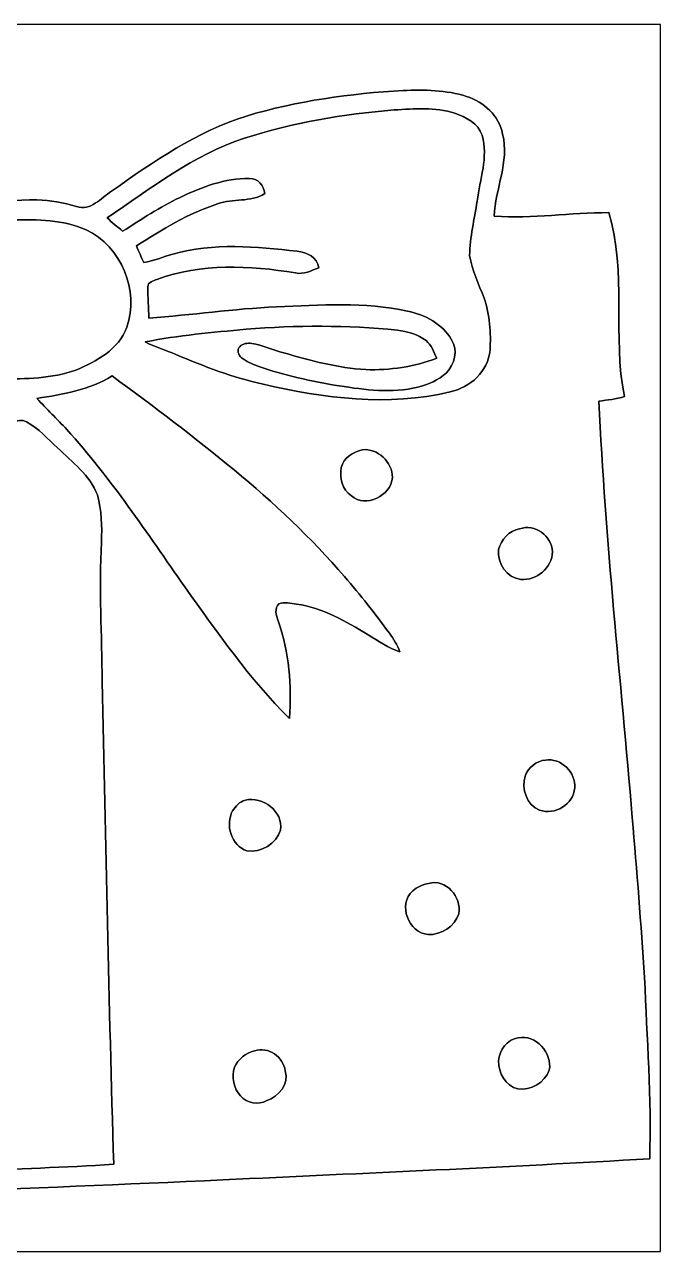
# Model space of a CAD drawing. Header units: centimetres. Extents: x -16.8 to 16.8, y -16.7 to 16.7.
# Drawn here: x -0.5 to 16.77, y -16.67 to 16.67 of the extents above; entities that cross this region are included whole.
import ezdxf

# ---------------------------------------------------------------- set-up
doc = ezdxf.new("R2010")
doc.units = ezdxf.units.CM
doc.header["$MEASUREMENT"] = 0
doc.layers.add('Layer 1', color=7, linetype='Continuous')

msp = doc.modelspace()

# ---------------------------------------------------------------- linework, layer by layer
at = {"layer": 'Layer 1', "color": 7}
for points, knots in [([(-16.77458, 16.66875), (-16.77458, 16.66875), (16.77458, 16.66875), (16.77458, 16.66875), (16.77458, 16.66875), (16.77458, 16.66875), (16.77458, -16.66875), (16.77458, -16.66875), (16.77458, -16.66875), (16.77458, -16.66875), (-16.77458, -16.66875), (-16.77458, -16.66875), (-16.77458, -16.66875), (-16.77458, -16.66875), (-16.77458, 16.66875), (-16.77458, 16.66875), (-16.77458, 16.66875), (-16.77458, 16.66875), (-16.77458, 16.66875), (-16.77458, 16.66875)], [0, 0, 0, 0, 0.16666667, 0.16666667, 0.16666667, 0.16666667, 0.33333333, 0.33333333, 0.33333333, 0.33333333, 0.5, 0.5, 0.5, 0.5, 0.66666667, 0.66666667, 0.66666667, 0.66666667, 1, 1, 1, 1]), ([(9.79029, 14.87699), (8.35201, 14.79585), (6.91339, 14.59512), (5.53014, 14.18308), (5.53014, 14.18308), (4.18359, 13.76116), (3.00531, 12.94553), (1.86478, 12.13908), (1.86478, 12.13908), (1.57268, 11.95423), (1.30246, 11.58628), (0.91475, 11.72704), (0.91475, 11.72704), (0.56303, 11.81876), (0.20743, 11.90449), (-0.15804, 11.90519), (-0.15804, 11.90519), (-1.24425, 11.89531), (-2.38725, 11.82017), (-3.34292, 11.24832), (-3.34292, 11.24832), (-4.58646, 11.78384), (-5.83283, 12.31336), (-7.09683, 12.79948), (-7.09683, 12.79948), (-7.96819, 13.14274), (-8.84273, 13.49199), (-9.75995, 13.69307), (-9.75995, 13.69307), (-10.5597, 13.87369), (-11.39402, 13.88181), (-12.20188, 13.75163), (-12.20188, 13.75163), (-12.65978, 13.66908), (-13.14062, 13.53644), (-13.47858, 13.19671), (-13.47858, 13.19671), (-13.66485, 12.97199), (-13.77315, 12.67848), (-13.75904, 12.38497), (-13.75904, 12.38497), (-13.70965, 11.70587), (-13.45353, 11.06593), (-13.31877, 10.40306), (-13.31877, 10.40306), (-14.20036, 10.32192), (-15.08936, 10.3572), (-15.96919, 10.25031), (-15.96919, 10.25031), (-15.97836, 8.54428), (-15.95614, 6.83789), (-15.96284, 5.13151), (-15.96284, 5.13151), (-16.04857, 4.82812), (-15.69896, 4.94171), (-15.54798, 4.84611), (-15.54798, 4.84611), (-15.49753, 4.14302), (-15.51693, 3.43676), (-15.48095, 2.73297), (-15.48095, 2.73297), (-15.42697, 1.44039), (-15.45731, 0.1464), (-15.40475, -1.14618), (-15.40475, -1.14618), (-15.38111, -2.61585), (-15.42838, -4.08658), (-15.36559, -5.5559), (-15.36559, -5.5559), (-15.36065, -7.79039), (-15.36383, -10.02453), (-15.36453, -12.25903), (-15.36453, -12.25903), (-15.38746, -13.23516), (-15.33772, -14.2113), (-15.38005, -15.18708), (-15.38005, -15.18708), (-15.35818, -15.26787), (-15.43262, -15.43932), (-15.31761, -15.48977), (-15.31761, -15.48977), (-15.16027, -15.53034), (-14.99447, -15.50141), (-14.83431, -15.51129), (-14.83431, -15.51129), (-13.57595, -15.48553), (-12.31935, -15.40475), (-11.06064, -15.38499), (-11.06064, -15.38499), (-5.74463, -15.17721), (-0.42863, -14.96166), (4.88632, -14.72424), (4.88632, -14.72424), (8.75206, -14.54044), (12.61957, -14.38204), (16.48248, -14.14815), (16.48248, -14.14815), (16.53328, -12.50597), (16.41052, -10.86626), (16.34208, -9.22655), (16.34208, -9.22655), (16.24259, -7.77734), (16.13711, -6.32813), (16.008, -4.88103), (16.008, -4.88103), (15.69508, -1.11054), (15.27563, 2.65324), (15.10312, 6.43396), (15.10312, 6.43396), (15.3349, 6.46994), (15.57337, 6.483), (15.79668, 6.56061), (15.79668, 6.56061), (15.4619, 8.20808), (15.86794, 9.93422), (15.37123, 11.55735), (15.37123, 11.55735), (14.33336, 11.56159), (13.30149, 11.38837), (12.26291, 11.45963), (12.26291, 11.45963), (12.28513, 12.21211), (12.67636, 12.93636), (12.48798, 13.69448), (12.48798, 13.69448), (12.39132, 14.19049), (11.97786, 14.56514), (11.51043, 14.71612), (11.51043, 14.71612), (10.95551, 14.89004), (10.36637, 14.89886), (9.79029, 14.87699)], [0, 0, 0, 0, 0.02941176, 0.02941176, 0.02941176, 0.02941176, 0.05882353, 0.05882353, 0.05882353, 0.05882353, 0.08823529, 0.08823529, 0.08823529, 0.08823529, 0.11764706, 0.11764706, 0.11764706, 0.11764706, 0.14705882, 0.14705882, 0.14705882, 0.14705882, 0.17647059, 0.17647059, 0.17647059, 0.17647059, 0.20588235, 0.20588235, 0.20588235, 0.20588235, 0.23529412, 0.23529412, 0.23529412, 0.23529412, 0.26470588, 0.26470588, 0.26470588, 0.26470588, 0.29411765, 0.29411765, 0.29411765, 0.29411765, 0.32352941, 0.32352941, 0.32352941, 0.32352941, 0.35294118, 0.35294118, 0.35294118, 0.35294118, 0.38235294, 0.38235294, 0.38235294, 0.38235294, 0.41176471, 0.41176471, 0.41176471, 0.41176471, 0.44117647, 0.44117647, 0.44117647, 0.44117647, 0.47058824, 0.47058824, 0.47058824, 0.47058824, 0.5, 0.5, 0.5, 0.5, 0.52941176, 0.52941176, 0.52941176, 0.52941176, 0.55882353, 0.55882353, 0.55882353, 0.55882353, 0.58823529, 0.58823529, 0.58823529, 0.58823529, 0.61764706, 0.61764706, 0.61764706, 0.61764706, 0.64705882, 0.64705882, 0.64705882, 0.64705882, 0.67647059, 0.67647059, 0.67647059, 0.67647059, 0.70588235, 0.70588235, 0.70588235, 0.70588235, 0.73529412, 0.73529412, 0.73529412, 0.73529412, 0.76470588, 0.76470588, 0.76470588, 0.76470588, 0.79411765, 0.79411765, 0.79411765, 0.79411765, 0.82352941, 0.82352941, 0.82352941, 0.82352941, 0.85294118, 0.85294118, 0.85294118, 0.85294118, 0.88235294, 0.88235294, 0.88235294, 0.88235294, 0.91176471, 0.91176471, 0.91176471, 0.91176471, 0.94117647, 0.94117647, 0.94117647, 0.94117647, 1, 1, 1, 1]), ([(9.54087, 14.34994), (10.08874, 14.37922), (10.65742, 14.42438), (11.18905, 14.25857), (11.18905, 14.25857), (11.48962, 14.15239), (11.8304, 13.98764), (11.93094, 13.6592), (11.93094, 13.6592), (12.10134, 13.06266), (11.87097, 12.46293), (11.79654, 11.87132), (11.79654, 11.87132), (11.72386, 11.37849), (11.59651, 10.89096), (11.59263, 10.39001), (11.59263, 10.39001), (11.65648, 9.98573), (11.84099, 9.61461), (11.98598, 9.23537), (11.98598, 9.23537), (12.14191, 8.7817), (12.17366, 8.2931), (12.14684, 7.81685), (12.14684, 7.81685), (12.0964, 7.24464), (11.60321, 6.79909), (11.05923, 6.68726), (11.05923, 6.68726), (9.38671, 6.28227), (7.63658, 6.51334), (5.98241, 6.89822), (5.98241, 6.89822), (5.16326, 7.07461), (4.38256, 7.37976), (3.6128, 7.70396), (3.6128, 7.70396), (3.33975, 7.82673), (3.04588, 7.90222), (2.78236, 8.04651), (2.78236, 8.04651), (3.68476, 8.22466), (4.6041, 8.30368), (5.51921, 8.38729), (5.51921, 8.38729), (6.88693, 8.49947), (8.26417, 8.50547), (9.62977, 8.36224), (9.62977, 8.36224), (9.90424, 8.32767), (10.18716, 8.25606), (10.4073, 8.08002), (10.4073, 8.08002), (10.55723, 7.96149), (10.62002, 7.77311), (10.69799, 7.60518), (10.69799, 7.60518), (10.09015, 7.35859), (9.4234, 7.27392), (8.77111, 7.29262), (8.77111, 7.29262), (8.01194, 7.34025), (7.27251, 7.53674), (6.54509, 7.747), (6.54509, 7.747), (6.25193, 7.82461), (5.97394, 7.95479), (5.67408, 8.00629), (5.67408, 8.00629), (5.56119, 8.01582), (5.42749, 8.00629), (5.34987, 7.91457), (5.34987, 7.91457), (5.26133, 7.83731), (5.31178, 7.68138), (5.39327, 7.61647), (5.39327, 7.61647), (5.52838, 7.5184), (5.68325, 7.4482), (5.83918, 7.38928), (5.83918, 7.38928), (6.55355, 7.12929), (7.30215, 6.9783), (8.04968, 6.84989), (8.04968, 6.84989), (8.75277, 6.74546), (9.48337, 6.63787), (10.18328, 6.81743), (10.18328, 6.81743), (10.46727, 6.88446), (10.74596, 7.00546), (10.96081, 7.2069), (10.96081, 7.2069), (11.18623, 7.43303), (11.28889, 7.82108), (11.09909, 8.09942), (11.09909, 8.09942), (10.86026, 8.53899), (10.37837, 8.7817), (9.906, 8.88224), (9.906, 8.88224), (8.73795, 9.13765), (7.53145, 9.04416), (6.34682, 8.99654), (6.34682, 8.99654), (5.18724, 8.94644), (4.03754, 8.77887), (2.88114, 8.68892), (2.88114, 8.68892), (2.87761, 8.97431), (2.85044, 9.25936), (2.85327, 9.54476), (2.85327, 9.54476), (2.84268, 9.67422), (3.01061, 9.70527), (3.09562, 9.74372), (3.09562, 9.74372), (4.2993, 10.18293), (5.61481, 10.12754), (6.86012, 9.91976), (6.86012, 9.91976), (7.08378, 9.86896), (7.29544, 9.98714), (7.50006, 10.06052), (7.50006, 10.06052), (7.44679, 10.34062), (7.17797, 10.48844), (6.91092, 10.50713), (6.91092, 10.50713), (5.79367, 10.64154), (4.63268, 10.73961), (3.53448, 10.4327), (3.53448, 10.4327), (3.2699, 10.3565), (3.01449, 10.24855), (2.74179, 10.20269), (2.74179, 10.20269), (2.67582, 10.35367), (2.60456, 10.50184), (2.54247, 10.65424), (2.54247, 10.65424), (3.24132, 11.09592), (3.95287, 11.54112), (4.74451, 11.79724), (4.74451, 11.79724), (5.16184, 11.95493), (5.63951, 11.82652), (6.02932, 12.07417), (6.02932, 12.07417), (6.00146, 12.29254), (5.848, 12.50174), (5.60599, 12.48445), (5.60599, 12.48445), (4.947, 12.50174), (4.31588, 12.24633), (3.7278, 11.97257), (3.7278, 11.97257), (3.181, 11.71434), (2.68005, 11.37179), (2.16853, 11.05253), (2.16853, 11.05253), (2.02777, 11.17177), (1.8796, 11.28289), (1.7526, 11.41765), (1.7526, 11.41765), (2.94146, 12.21669), (4.09469, 13.12933), (5.47441, 13.57947), (5.47441, 13.57947), (6.78956, 14.00704), (8.16504, 14.23317), (9.54087, 14.34994)], [0, 0, 0, 0, 0.02272727, 0.02272727, 0.02272727, 0.02272727, 0.04545455, 0.04545455, 0.04545455, 0.04545455, 0.06818182, 0.06818182, 0.06818182, 0.06818182, 0.09090909, 0.09090909, 0.09090909, 0.09090909, 0.11363636, 0.11363636, 0.11363636, 0.11363636, 0.13636364, 0.13636364, 0.13636364, 0.13636364, 0.15909091, 0.15909091, 0.15909091, 0.15909091, 0.18181818, 0.18181818, 0.18181818, 0.18181818, 0.20454545, 0.20454545, 0.20454545, 0.20454545, 0.22727273, 0.22727273, 0.22727273, 0.22727273, 0.25, 0.25, 0.25, 0.25, 0.27272727, 0.27272727, 0.27272727, 0.27272727, 0.29545455, 0.29545455, 0.29545455, 0.29545455, 0.31818182, 0.31818182, 0.31818182, 0.31818182, 0.34090909, 0.34090909, 0.34090909, 0.34090909, 0.36363636, 0.36363636, 0.36363636, 0.36363636, 0.38636364, 0.38636364, 0.38636364, 0.38636364, 0.40909091, 0.40909091, 0.40909091, 0.40909091, 0.43181818, 0.43181818, 0.43181818, 0.43181818, 0.45454545, 0.45454545, 0.45454545, 0.45454545, 0.47727273, 0.47727273, 0.47727273, 0.47727273, 0.5, 0.5, 0.5, 0.5, 0.52272727, 0.52272727, 0.52272727, 0.52272727, 0.54545455, 0.54545455, 0.54545455, 0.54545455, 0.56818182, 0.56818182, 0.56818182, 0.56818182, 0.59090909, 0.59090909, 0.59090909, 0.59090909, 0.61363636, 0.61363636, 0.61363636, 0.61363636, 0.63636364, 0.63636364, 0.63636364, 0.63636364, 0.65909091, 0.65909091, 0.65909091, 0.65909091, 0.68181818, 0.68181818, 0.68181818, 0.68181818, 0.70454545, 0.70454545, 0.70454545, 0.70454545, 0.72727273, 0.72727273, 0.72727273, 0.72727273, 0.75, 0.75, 0.75, 0.75, 0.77272727, 0.77272727, 0.77272727, 0.77272727, 0.79545455, 0.79545455, 0.79545455, 0.79545455, 0.81818182, 0.81818182, 0.81818182, 0.81818182, 0.84090909, 0.84090909, 0.84090909, 0.84090909, 0.86363636, 0.86363636, 0.86363636, 0.86363636, 0.88636364, 0.88636364, 0.88636364, 0.88636364, 0.90909091, 0.90909091, 0.90909091, 0.90909091, 0.93181818, 0.93181818, 0.93181818, 0.93181818, 0.95454545, 0.95454545, 0.95454545, 0.95454545, 1, 1, 1, 1]), ([(-0.81315, 11.35733), (-0.14429, 11.38555), (0.55527, 11.36156), (1.17863, 11.09028), (1.17863, 11.09028), (2.1276, 10.63801), (2.6289, 9.43645), (2.28212, 8.44444), (2.28212, 8.44444), (2.06481, 7.83766), (1.45909, 7.51593), (0.90064, 7.28169), (0.90064, 7.28169), (0.24694, 7.04956), (-0.46143, 7.03721), (-1.14723, 7.03792), (-1.14723, 7.03792), (-1.91135, 7.0485), (-2.72944, 7.20231), (-3.3207, 7.7216), (-3.3207, 7.7216), (-3.94758, 8.33155), (-3.9938, 9.34438), (-3.65831, 10.11414), (-3.65831, 10.11414), (-3.52778, 10.46092), (-3.21698, 10.69728), (-2.9083, 10.87896), (-2.9083, 10.87896), (-2.2666, 11.22045), (-1.52894, 11.31358), (-0.81315, 11.35733)], [0, 0, 0, 0, 0.11111111, 0.11111111, 0.11111111, 0.11111111, 0.22222222, 0.22222222, 0.22222222, 0.22222222, 0.33333333, 0.33333333, 0.33333333, 0.33333333, 0.44444444, 0.44444444, 0.44444444, 0.44444444, 0.55555556, 0.55555556, 0.55555556, 0.55555556, 0.66666667, 0.66666667, 0.66666667, 0.66666667, 0.77777778, 0.77777778, 0.77777778, 0.77777778, 1, 1, 1, 1]), ([(-0.16016, 6.51157), (0.54681, 6.61035), (1.26647, 6.74687), (1.88666, 7.12047), (1.88666, 7.12047), (4.11621, 5.46206), (6.37505, 3.78742), (8.19467, 1.66829), (8.19467, 1.66829), (8.62295, 1.17475), (9.02617, 0.66005), (9.41141, 0.13264), (9.41141, 0.13264), (9.51865, -0.02681), (9.64247, -0.18344), (9.69433, -0.37218), (9.69433, -0.37218), (9.38142, -0.27552), (9.11542, -0.07691), (8.83602, 0.08678), (8.83602, 0.08678), (8.23313, 0.45579), (7.60024, 0.8128), (6.89081, 0.92287), (6.89081, 0.92287), (6.7377, 0.93133), (6.56131, 0.99483), (6.41315, 0.92604), (6.41315, 0.92604), (6.28086, 0.81386), (6.34083, 0.60607), (6.3881, 0.46567), (6.3881, 0.46567), (6.69184, -0.37924), (6.76134, -1.29611), (6.69713, -2.18616), (6.69713, -2.18616), (5.61128, -1.11372), (4.74239, 0.15099), (3.85727, 1.38748), (3.85727, 1.38748), (2.84127, 2.84939), (1.84714, 4.33634), (0.65405, 5.66314), (0.65405, 5.66314), (0.38911, 5.95207), (0.1016, 6.21947), (-0.16016, 6.51157)], [0, 0, 0, 0, 0.07692308, 0.07692308, 0.07692308, 0.07692308, 0.15384615, 0.15384615, 0.15384615, 0.15384615, 0.23076923, 0.23076923, 0.23076923, 0.23076923, 0.30769231, 0.30769231, 0.30769231, 0.30769231, 0.38461538, 0.38461538, 0.38461538, 0.38461538, 0.46153846, 0.46153846, 0.46153846, 0.46153846, 0.53846154, 0.53846154, 0.53846154, 0.53846154, 0.61538462, 0.61538462, 0.61538462, 0.61538462, 0.69230769, 0.69230769, 0.69230769, 0.69230769, 0.76923077, 0.76923077, 0.76923077, 0.76923077, 0.84615385, 0.84615385, 0.84615385, 0.84615385, 1, 1, 1, 1]), ([(-0.81139, 5.82119), (-0.72178, 5.92279), (-0.55739, 5.94219), (-0.44309, 5.86987), (-0.44309, 5.86987), (-0.11395, 5.69983), (0.133, 5.41267), (0.40181, 5.16467), (0.40181, 5.16467), (0.80363, 4.77802), (1.27353, 4.42207), (1.48519, 3.88585), (1.48519, 3.88585), (1.59738, 3.46922), (1.60761, 3.03318), (1.59526, 2.60421), (1.59526, 2.60421), (1.52329, 1.34267), (1.60408, 0.07973), (1.61219, -1.18216), (1.61219, -1.18216), (1.70568, -5.55519), (1.79493, -9.92858), (1.92546, -14.30091), (1.92546, -14.30091), (0.60113, -14.38663), (-0.72602, -14.42402), (-2.05211, -14.47624), (-2.05211, -14.47624), (-2.08139, -11.93765), (-2.07857, -9.39871), (-2.15547, -6.86047), (-2.15547, -6.86047), (-2.21051, -3.99133), (-2.30434, -1.12289), (-2.35479, 1.7466), (-2.35479, 1.7466), (-2.36538, 2.23485), (-2.41864, 2.72733), (-2.36114, 3.21345), (-2.36114, 3.21345), (-2.00907, 3.72216), (-1.60267, 4.20511), (-1.35326, 4.77732), (-1.35326, 4.77732), (-1.18745, 5.13256), (-1.07738, 5.52309), (-0.81139, 5.82119)], [0, 0, 0, 0, 0.07692308, 0.07692308, 0.07692308, 0.07692308, 0.15384615, 0.15384615, 0.15384615, 0.15384615, 0.23076923, 0.23076923, 0.23076923, 0.23076923, 0.30769231, 0.30769231, 0.30769231, 0.30769231, 0.38461538, 0.38461538, 0.38461538, 0.38461538, 0.46153846, 0.46153846, 0.46153846, 0.46153846, 0.53846154, 0.53846154, 0.53846154, 0.53846154, 0.61538462, 0.61538462, 0.61538462, 0.61538462, 0.69230769, 0.69230769, 0.69230769, 0.69230769, 0.76923077, 0.76923077, 0.76923077, 0.76923077, 0.84615385, 0.84615385, 0.84615385, 0.84615385, 1, 1, 1, 1]), ([(8.67481, 5.11387), (9.09884, 5.16467), (9.49501, 4.77873), (9.49784, 4.36069), (9.49784, 4.36069), (9.4555, 3.87068), (8.76794, 3.51296), (8.38165, 3.8668), (8.38165, 3.8668), (8.12377, 4.02343), (8.06027, 4.35645), (8.10013, 4.63444), (8.10013, 4.63444), (8.17421, 4.89056), (8.42257, 5.06271), (8.67481, 5.11387)], [0, 0, 0, 0, 0.2, 0.2, 0.2, 0.2, 0.4, 0.4, 0.4, 0.4, 0.6, 0.6, 0.6, 0.6, 1, 1, 1, 1]), ([(12.94447, 2.96298), (13.36604, 3.11573), (13.82219, 2.77601), (13.84476, 2.34315), (13.84476, 2.34315), (13.83242, 1.905), (13.41402, 1.55963), (12.98716, 1.58891), (12.98716, 1.58891), (12.6044, 1.63865), (12.33346, 2.02953), (12.37544, 2.40489), (12.37544, 2.40489), (12.44953, 2.66876), (12.66402, 2.91782), (12.94447, 2.96298)], [0, 0, 0, 0, 0.2, 0.2, 0.2, 0.2, 0.4, 0.4, 0.4, 0.4, 0.6, 0.6, 0.6, 0.6, 1, 1, 1, 1]), ([(13.65003, -3.31505), (14.07054, -3.25226), (14.48506, -3.65125), (14.4459, -4.07494), (14.4459, -4.07494), (14.41767, -4.51238), (13.89733, -4.832), (13.49304, -4.67431), (13.49304, -4.67431), (13.13639, -4.54342), (13.00198, -4.09222), (13.09617, -3.75109), (13.09617, -3.75109), (13.18401, -3.52178), (13.4052, -3.34433), (13.65003, -3.31505)], [0, 0, 0, 0, 0.2, 0.2, 0.2, 0.2, 0.4, 0.4, 0.4, 0.4, 0.6, 0.6, 0.6, 0.6, 1, 1, 1, 1]), ([(5.50122, -4.40937), (5.96265, -4.2859), (6.54579, -4.71876), (6.45477, -5.21723), (6.45477, -5.21723), (6.34118, -5.59012), (5.92561, -5.84764), (5.54179, -5.78626), (5.54179, -5.78626), (5.12692, -5.63951), (4.94277, -5.07506), (5.15549, -4.69724), (5.15549, -4.69724), (5.23946, -4.57341), (5.3467, -4.44147), (5.50122, -4.40937)], [0, 0, 0, 0, 0.2, 0.2, 0.2, 0.2, 0.4, 0.4, 0.4, 0.4, 0.6, 0.6, 0.6, 0.6, 1, 1, 1, 1]), ([(10.47574, -6.66962), (10.94952, -6.53027), (11.3792, -7.03827), (11.29982, -7.49053), (11.29982, -7.49053), (11.18517, -7.83519), (10.8204, -8.07297), (10.46092, -8.05815), (10.46092, -8.05815), (9.92964, -8.01405), (9.63507, -7.23688), (10.04817, -6.87423), (10.04817, -6.87423), (10.16176, -6.75958), (10.3184, -6.69537), (10.47574, -6.66962)], [0, 0, 0, 0, 0.2, 0.2, 0.2, 0.2, 0.4, 0.4, 0.4, 0.4, 0.6, 0.6, 0.6, 0.6, 1, 1, 1, 1]), ([(12.90884, -10.86414), (13.39039, -10.75549), (13.84371, -11.28113), (13.75657, -11.74397), (13.75657, -11.74397), (13.63274, -12.08193), (13.25562, -12.30595), (12.90002, -12.25197), (12.90002, -12.25197), (12.55783, -12.1726), (12.37509, -11.81488), (12.37368, -11.48821), (12.37368, -11.48821), (12.40437, -11.19893), (12.60687, -10.90965), (12.90884, -10.86414)], [0, 0, 0, 0, 0.2, 0.2, 0.2, 0.2, 0.4, 0.4, 0.4, 0.4, 0.6, 0.6, 0.6, 0.6, 1, 1, 1, 1]), ([(5.74746, -11.21622), (6.12599, -11.09416), (6.53591, -11.37744), (6.58248, -11.76373), (6.58248, -11.76373), (6.7116, -12.11333), (6.39762, -12.4647), (6.08154, -12.57124), (6.08154, -12.57124), (5.84906, -12.69259), (5.54531, -12.63932), (5.37316, -12.44247), (5.37316, -12.44247), (5.17066, -12.24492), (5.13397, -11.92318), (5.20488, -11.66142), (5.20488, -11.66142), (5.30825, -11.44482), (5.51215, -11.27125), (5.74746, -11.21622)], [0, 0, 0, 0, 0.16666667, 0.16666667, 0.16666667, 0.16666667, 0.33333333, 0.33333333, 0.33333333, 0.33333333, 0.5, 0.5, 0.5, 0.5, 0.66666667, 0.66666667, 0.66666667, 0.66666667, 1, 1, 1, 1])]:
    msp.add_open_spline(points, degree=3, knots=knots, dxfattribs=at)
at = {"layer": 'Layer 1', "color": 250}
for points, knots in [([(9.79029, 14.87699), (10.36637, 14.89886), (10.95551, 14.89004), (11.51043, 14.71612), (11.51043, 14.71612), (11.97786, 14.56514), (12.39132, 14.19049), (12.48798, 13.69448), (12.48798, 13.69448), (12.67636, 12.93636), (12.28513, 12.21211), (12.26291, 11.45963), (12.26291, 11.45963), (13.30149, 11.38837), (14.33336, 11.56159), (15.37123, 11.55735), (15.37123, 11.55735), (15.86794, 9.93422), (15.4619, 8.20808), (15.79668, 6.56061), (15.79668, 6.56061), (15.57337, 6.483), (15.3349, 6.46994), (15.10312, 6.43396), (15.10312, 6.43396), (15.27563, 2.65324), (15.69508, -1.11054), (16.008, -4.88103), (16.008, -4.88103), (16.13711, -6.32813), (16.24259, -7.77734), (16.34208, -9.22655), (16.34208, -9.22655), (16.41052, -10.86626), (16.53328, -12.50597), (16.48248, -14.14815), (16.48248, -14.14815), (12.61957, -14.38204), (8.75206, -14.54044), (4.88632, -14.72424), (4.88632, -14.72424), (-0.42863, -14.96166), (-5.74463, -15.17721), (-11.06064, -15.38499), (-11.06064, -15.38499), (-12.31935, -15.40475), (-13.57595, -15.48553), (-14.83431, -15.51129), (-14.83431, -15.51129), (-14.99447, -15.50141), (-15.16027, -15.53034), (-15.31761, -15.48977), (-15.31761, -15.48977), (-15.43262, -15.43932), (-15.35818, -15.26787), (-15.38005, -15.18708), (-15.38005, -15.18708), (-15.33772, -14.2113), (-15.38746, -13.23516), (-15.36453, -12.25903), (-15.36453, -12.25903), (-15.36383, -10.02453), (-15.36065, -7.79039), (-15.36559, -5.5559), (-15.36559, -5.5559), (-15.42838, -4.08658), (-15.38111, -2.61585), (-15.40475, -1.14618), (-15.40475, -1.14618), (-15.45731, 0.1464), (-15.42697, 1.44039), (-15.48095, 2.73297), (-15.48095, 2.73297), (-15.51693, 3.43676), (-15.49753, 4.14302), (-15.54798, 4.84611), (-15.54798, 4.84611), (-15.69896, 4.94171), (-16.04857, 4.82812), (-15.96284, 5.13151), (-15.96284, 5.13151), (-15.95614, 6.83789), (-15.97836, 8.54428), (-15.96919, 10.25031), (-15.96919, 10.25031), (-15.08936, 10.3572), (-14.20036, 10.32192), (-13.31877, 10.40306), (-13.31877, 10.40306), (-13.45353, 11.06593), (-13.70965, 11.70587), (-13.75904, 12.38497), (-13.75904, 12.38497), (-13.77315, 12.67848), (-13.66485, 12.97199), (-13.47858, 13.19671), (-13.47858, 13.19671), (-13.14062, 13.53644), (-12.65978, 13.66908), (-12.20188, 13.75163), (-12.20188, 13.75163), (-11.39402, 13.88181), (-10.5597, 13.87369), (-9.75995, 13.69307), (-9.75995, 13.69307), (-8.84273, 13.49199), (-7.96819, 13.14274), (-7.09683, 12.79948), (-7.09683, 12.79948), (-5.83283, 12.31336), (-4.58646, 11.78384), (-3.34292, 11.24832), (-3.34292, 11.24832), (-2.38725, 11.82017), (-1.24425, 11.89531), (-0.15804, 11.90519), (-0.15804, 11.90519), (0.20743, 11.90449), (0.56303, 11.81876), (0.91475, 11.72704), (0.91475, 11.72704), (1.30246, 11.58628), (1.57268, 11.95423), (1.86478, 12.13908), (1.86478, 12.13908), (3.00531, 12.94553), (4.18359, 13.76116), (5.53014, 14.18308), (5.53014, 14.18308), (6.91339, 14.59512), (8.35201, 14.79585), (9.79029, 14.87699), (9.79029, 14.87699), (9.79029, 14.87699), (9.79029, 14.87699), (9.79029, 14.87699)], [0, 0, 0, 0, 0.02857143, 0.02857143, 0.02857143, 0.02857143, 0.05714286, 0.05714286, 0.05714286, 0.05714286, 0.08571429, 0.08571429, 0.08571429, 0.08571429, 0.11428571, 0.11428571, 0.11428571, 0.11428571, 0.14285714, 0.14285714, 0.14285714, 0.14285714, 0.17142857, 0.17142857, 0.17142857, 0.17142857, 0.2, 0.2, 0.2, 0.2, 0.22857143, 0.22857143, 0.22857143, 0.22857143, 0.25714286, 0.25714286, 0.25714286, 0.25714286, 0.28571429, 0.28571429, 0.28571429, 0.28571429, 0.31428571, 0.31428571, 0.31428571, 0.31428571, 0.34285714, 0.34285714, 0.34285714, 0.34285714, 0.37142857, 0.37142857, 0.37142857, 0.37142857, 0.4, 0.4, 0.4, 0.4, 0.42857143, 0.42857143, 0.42857143, 0.42857143, 0.45714286, 0.45714286, 0.45714286, 0.45714286, 0.48571429, 0.48571429, 0.48571429, 0.48571429, 0.51428571, 0.51428571, 0.51428571, 0.51428571, 0.54285714, 0.54285714, 0.54285714, 0.54285714, 0.57142857, 0.57142857, 0.57142857, 0.57142857, 0.6, 0.6, 0.6, 0.6, 0.62857143, 0.62857143, 0.62857143, 0.62857143, 0.65714286, 0.65714286, 0.65714286, 0.65714286, 0.68571429, 0.68571429, 0.68571429, 0.68571429, 0.71428571, 0.71428571, 0.71428571, 0.71428571, 0.74285714, 0.74285714, 0.74285714, 0.74285714, 0.77142857, 0.77142857, 0.77142857, 0.77142857, 0.8, 0.8, 0.8, 0.8, 0.82857143, 0.82857143, 0.82857143, 0.82857143, 0.85714286, 0.85714286, 0.85714286, 0.85714286, 0.88571429, 0.88571429, 0.88571429, 0.88571429, 0.91428571, 0.91428571, 0.91428571, 0.91428571, 0.94285714, 0.94285714, 0.94285714, 0.94285714, 1, 1, 1, 1]), ([(9.54087, 14.34994), (8.16504, 14.23317), (6.78956, 14.00704), (5.47441, 13.57947), (5.47441, 13.57947), (4.09469, 13.12933), (2.94146, 12.21669), (1.7526, 11.41765), (1.7526, 11.41765), (1.8796, 11.28289), (2.02777, 11.17177), (2.16853, 11.05253), (2.16853, 11.05253), (2.68005, 11.37179), (3.181, 11.71434), (3.7278, 11.97257), (3.7278, 11.97257), (4.31588, 12.24633), (4.947, 12.50174), (5.60599, 12.48445), (5.60599, 12.48445), (5.848, 12.50174), (6.00146, 12.29254), (6.02932, 12.07417), (6.02932, 12.07417), (5.63951, 11.82652), (5.16184, 11.95493), (4.74451, 11.79724), (4.74451, 11.79724), (3.95287, 11.54112), (3.24132, 11.09592), (2.54247, 10.65424), (2.54247, 10.65424), (2.60456, 10.50184), (2.67582, 10.35367), (2.74179, 10.20269), (2.74179, 10.20269), (3.01449, 10.24855), (3.2699, 10.3565), (3.53448, 10.4327), (3.53448, 10.4327), (4.63268, 10.73961), (5.79367, 10.64154), (6.91092, 10.50713), (6.91092, 10.50713), (7.17797, 10.48844), (7.44679, 10.34062), (7.50006, 10.06052), (7.50006, 10.06052), (7.29544, 9.98714), (7.08378, 9.86896), (6.86012, 9.91976), (6.86012, 9.91976), (5.61481, 10.12754), (4.2993, 10.18293), (3.09562, 9.74372), (3.09562, 9.74372), (3.01061, 9.70527), (2.84268, 9.67422), (2.85327, 9.54476), (2.85327, 9.54476), (2.85044, 9.25936), (2.87761, 8.97431), (2.88114, 8.68892), (2.88114, 8.68892), (4.03754, 8.77887), (5.18724, 8.94644), (6.34682, 8.99654), (6.34682, 8.99654), (7.53145, 9.04416), (8.73795, 9.13765), (9.906, 8.88224), (9.906, 8.88224), (10.37837, 8.7817), (10.86026, 8.53899), (11.09909, 8.09942), (11.09909, 8.09942), (11.28889, 7.82108), (11.18623, 7.43303), (10.96081, 7.2069), (10.96081, 7.2069), (10.74596, 7.00546), (10.46727, 6.88446), (10.18328, 6.81743), (10.18328, 6.81743), (9.48337, 6.63787), (8.75277, 6.74546), (8.04968, 6.84989), (8.04968, 6.84989), (7.30215, 6.9783), (6.55355, 7.12929), (5.83918, 7.38928), (5.83918, 7.38928), (5.68325, 7.4482), (5.52838, 7.5184), (5.39327, 7.61647), (5.39327, 7.61647), (5.31178, 7.68138), (5.26133, 7.83731), (5.34987, 7.91457), (5.34987, 7.91457), (5.42749, 8.00629), (5.56119, 8.01582), (5.67408, 8.00629), (5.67408, 8.00629), (5.97394, 7.95479), (6.25193, 7.82461), (6.54509, 7.747), (6.54509, 7.747), (7.27251, 7.53674), (8.01194, 7.34025), (8.77111, 7.29262), (8.77111, 7.29262), (9.4234, 7.27392), (10.09015, 7.35859), (10.69799, 7.60518), (10.69799, 7.60518), (10.62002, 7.77311), (10.55723, 7.96149), (10.4073, 8.08002), (10.4073, 8.08002), (10.18716, 8.25606), (9.90424, 8.32767), (9.62977, 8.36224), (9.62977, 8.36224), (8.26417, 8.50547), (6.88693, 8.49947), (5.51921, 8.38729), (5.51921, 8.38729), (4.6041, 8.30368), (3.68476, 8.22466), (2.78236, 8.04651), (2.78236, 8.04651), (3.04588, 7.90222), (3.33975, 7.82673), (3.6128, 7.70396), (3.6128, 7.70396), (4.38256, 7.37976), (5.16326, 7.07461), (5.98241, 6.89822), (5.98241, 6.89822), (7.63658, 6.51334), (9.38671, 6.28227), (11.05923, 6.68726), (11.05923, 6.68726), (11.60321, 6.79909), (12.0964, 7.24464), (12.14684, 7.81685), (12.14684, 7.81685), (12.17366, 8.2931), (12.14191, 8.7817), (11.98598, 9.23537), (11.98598, 9.23537), (11.84099, 9.61461), (11.65648, 9.98573), (11.59263, 10.39001), (11.59263, 10.39001), (11.59651, 10.89096), (11.72386, 11.37849), (11.79654, 11.87132), (11.79654, 11.87132), (11.87097, 12.46293), (12.10134, 13.06266), (11.93094, 13.6592), (11.93094, 13.6592), (11.8304, 13.98764), (11.48962, 14.15239), (11.18905, 14.25857), (11.18905, 14.25857), (10.65742, 14.42438), (10.08874, 14.37922), (9.54087, 14.34994), (9.54087, 14.34994), (9.54087, 14.34994), (9.54087, 14.34994), (9.54087, 14.34994)], [0, 0, 0, 0, 0.02222222, 0.02222222, 0.02222222, 0.02222222, 0.04444444, 0.04444444, 0.04444444, 0.04444444, 0.06666667, 0.06666667, 0.06666667, 0.06666667, 0.08888889, 0.08888889, 0.08888889, 0.08888889, 0.11111111, 0.11111111, 0.11111111, 0.11111111, 0.13333333, 0.13333333, 0.13333333, 0.13333333, 0.15555556, 0.15555556, 0.15555556, 0.15555556, 0.17777778, 0.17777778, 0.17777778, 0.17777778, 0.2, 0.2, 0.2, 0.2, 0.22222222, 0.22222222, 0.22222222, 0.22222222, 0.24444444, 0.24444444, 0.24444444, 0.24444444, 0.26666667, 0.26666667, 0.26666667, 0.26666667, 0.28888889, 0.28888889, 0.28888889, 0.28888889, 0.31111111, 0.31111111, 0.31111111, 0.31111111, 0.33333333, 0.33333333, 0.33333333, 0.33333333, 0.35555556, 0.35555556, 0.35555556, 0.35555556, 0.37777778, 0.37777778, 0.37777778, 0.37777778, 0.4, 0.4, 0.4, 0.4, 0.42222222, 0.42222222, 0.42222222, 0.42222222, 0.44444444, 0.44444444, 0.44444444, 0.44444444, 0.46666667, 0.46666667, 0.46666667, 0.46666667, 0.48888889, 0.48888889, 0.48888889, 0.48888889, 0.51111111, 0.51111111, 0.51111111, 0.51111111, 0.53333333, 0.53333333, 0.53333333, 0.53333333, 0.55555556, 0.55555556, 0.55555556, 0.55555556, 0.57777778, 0.57777778, 0.57777778, 0.57777778, 0.6, 0.6, 0.6, 0.6, 0.62222222, 0.62222222, 0.62222222, 0.62222222, 0.64444444, 0.64444444, 0.64444444, 0.64444444, 0.66666667, 0.66666667, 0.66666667, 0.66666667, 0.68888889, 0.68888889, 0.68888889, 0.68888889, 0.71111111, 0.71111111, 0.71111111, 0.71111111, 0.73333333, 0.73333333, 0.73333333, 0.73333333, 0.75555556, 0.75555556, 0.75555556, 0.75555556, 0.77777778, 0.77777778, 0.77777778, 0.77777778, 0.8, 0.8, 0.8, 0.8, 0.82222222, 0.82222222, 0.82222222, 0.82222222, 0.84444444, 0.84444444, 0.84444444, 0.84444444, 0.86666667, 0.86666667, 0.86666667, 0.86666667, 0.88888889, 0.88888889, 0.88888889, 0.88888889, 0.91111111, 0.91111111, 0.91111111, 0.91111111, 0.93333333, 0.93333333, 0.93333333, 0.93333333, 0.95555556, 0.95555556, 0.95555556, 0.95555556, 1, 1, 1, 1]), ([(-0.81315, 11.35733), (-1.52894, 11.31358), (-2.2666, 11.22045), (-2.9083, 10.87896), (-2.9083, 10.87896), (-3.21698, 10.69728), (-3.52778, 10.46092), (-3.65831, 10.11414), (-3.65831, 10.11414), (-3.9938, 9.34438), (-3.94758, 8.33155), (-3.3207, 7.7216), (-3.3207, 7.7216), (-2.72944, 7.20231), (-1.91135, 7.0485), (-1.14723, 7.03792), (-1.14723, 7.03792), (-0.46143, 7.03721), (0.24694, 7.04956), (0.90064, 7.28169), (0.90064, 7.28169), (1.45909, 7.51593), (2.06481, 7.83766), (2.28212, 8.44444), (2.28212, 8.44444), (2.6289, 9.43645), (2.1276, 10.63801), (1.17863, 11.09028), (1.17863, 11.09028), (0.55527, 11.36156), (-0.14429, 11.38555), (-0.81315, 11.35733), (-0.81315, 11.35733), (-0.81315, 11.35733), (-0.81315, 11.35733), (-0.81315, 11.35733)], [0, 0, 0, 0, 0.1, 0.1, 0.1, 0.1, 0.2, 0.2, 0.2, 0.2, 0.3, 0.3, 0.3, 0.3, 0.4, 0.4, 0.4, 0.4, 0.5, 0.5, 0.5, 0.5, 0.6, 0.6, 0.6, 0.6, 0.7, 0.7, 0.7, 0.7, 0.8, 0.8, 0.8, 0.8, 1, 1, 1, 1]), ([(-0.16016, 6.51157), (0.1016, 6.21947), (0.38911, 5.95207), (0.65405, 5.66314), (0.65405, 5.66314), (1.84714, 4.33634), (2.84127, 2.84939), (3.85727, 1.38748), (3.85727, 1.38748), (4.74239, 0.15099), (5.61128, -1.11372), (6.69713, -2.18616), (6.69713, -2.18616), (6.76134, -1.29611), (6.69184, -0.37924), (6.3881, 0.46567), (6.3881, 0.46567), (6.34083, 0.60607), (6.28086, 0.81386), (6.41315, 0.92604), (6.41315, 0.92604), (6.56131, 0.99483), (6.7377, 0.93133), (6.89081, 0.92287), (6.89081, 0.92287), (7.60024, 0.8128), (8.23313, 0.45579), (8.83602, 0.08678), (8.83602, 0.08678), (9.11542, -0.07691), (9.38142, -0.27552), (9.69433, -0.37218), (9.69433, -0.37218), (9.64247, -0.18344), (9.51865, -0.02681), (9.41141, 0.13264), (9.41141, 0.13264), (9.02617, 0.66005), (8.62295, 1.17475), (8.19467, 1.66829), (8.19467, 1.66829), (6.37505, 3.78742), (4.11621, 5.46206), (1.88666, 7.12047), (1.88666, 7.12047), (1.26647, 6.74687), (0.54681, 6.61035), (-0.16016, 6.51157), (-0.16016, 6.51157), (-0.16016, 6.51157), (-0.16016, 6.51157), (-0.16016, 6.51157)], [0, 0, 0, 0, 0.07142857, 0.07142857, 0.07142857, 0.07142857, 0.14285714, 0.14285714, 0.14285714, 0.14285714, 0.21428571, 0.21428571, 0.21428571, 0.21428571, 0.28571429, 0.28571429, 0.28571429, 0.28571429, 0.35714286, 0.35714286, 0.35714286, 0.35714286, 0.42857143, 0.42857143, 0.42857143, 0.42857143, 0.5, 0.5, 0.5, 0.5, 0.57142857, 0.57142857, 0.57142857, 0.57142857, 0.64285714, 0.64285714, 0.64285714, 0.64285714, 0.71428571, 0.71428571, 0.71428571, 0.71428571, 0.78571429, 0.78571429, 0.78571429, 0.78571429, 0.85714286, 0.85714286, 0.85714286, 0.85714286, 1, 1, 1, 1]), ([(-0.81139, 5.82119), (-1.07738, 5.52309), (-1.18745, 5.13256), (-1.35326, 4.77732), (-1.35326, 4.77732), (-1.60267, 4.20511), (-2.00907, 3.72216), (-2.36114, 3.21345), (-2.36114, 3.21345), (-2.41864, 2.72733), (-2.36538, 2.23485), (-2.35479, 1.7466), (-2.35479, 1.7466), (-2.30434, -1.12289), (-2.21051, -3.99133), (-2.15547, -6.86047), (-2.15547, -6.86047), (-2.07857, -9.39871), (-2.08139, -11.93765), (-2.05211, -14.47624), (-2.05211, -14.47624), (-0.72602, -14.42402), (0.60113, -14.38663), (1.92546, -14.30091), (1.92546, -14.30091), (1.79493, -9.92858), (1.70568, -5.55519), (1.61219, -1.18216), (1.61219, -1.18216), (1.60408, 0.07973), (1.52329, 1.34267), (1.59526, 2.60421), (1.59526, 2.60421), (1.60761, 3.03318), (1.59738, 3.46922), (1.48519, 3.88585), (1.48519, 3.88585), (1.27353, 4.42207), (0.80363, 4.77802), (0.40181, 5.16467), (0.40181, 5.16467), (0.133, 5.41267), (-0.11395, 5.69983), (-0.44309, 5.86987), (-0.44309, 5.86987), (-0.55739, 5.94219), (-0.72178, 5.92279), (-0.81139, 5.82119), (-0.81139, 5.82119), (-0.81139, 5.82119), (-0.81139, 5.82119), (-0.81139, 5.82119)], [0, 0, 0, 0, 0.07142857, 0.07142857, 0.07142857, 0.07142857, 0.14285714, 0.14285714, 0.14285714, 0.14285714, 0.21428571, 0.21428571, 0.21428571, 0.21428571, 0.28571429, 0.28571429, 0.28571429, 0.28571429, 0.35714286, 0.35714286, 0.35714286, 0.35714286, 0.42857143, 0.42857143, 0.42857143, 0.42857143, 0.5, 0.5, 0.5, 0.5, 0.57142857, 0.57142857, 0.57142857, 0.57142857, 0.64285714, 0.64285714, 0.64285714, 0.64285714, 0.71428571, 0.71428571, 0.71428571, 0.71428571, 0.78571429, 0.78571429, 0.78571429, 0.78571429, 0.85714286, 0.85714286, 0.85714286, 0.85714286, 1, 1, 1, 1]), ([(8.67481, 5.11387), (8.42257, 5.06271), (8.17421, 4.89056), (8.10013, 4.63444), (8.10013, 4.63444), (8.06027, 4.35645), (8.12377, 4.02343), (8.38165, 3.8668), (8.38165, 3.8668), (8.76794, 3.51296), (9.4555, 3.87068), (9.49784, 4.36069), (9.49784, 4.36069), (9.49501, 4.77873), (9.09884, 5.16467), (8.67481, 5.11387), (8.67481, 5.11387), (8.67481, 5.11387), (8.67481, 5.11387), (8.67481, 5.11387)], [0, 0, 0, 0, 0.16666667, 0.16666667, 0.16666667, 0.16666667, 0.33333333, 0.33333333, 0.33333333, 0.33333333, 0.5, 0.5, 0.5, 0.5, 0.66666667, 0.66666667, 0.66666667, 0.66666667, 1, 1, 1, 1]), ([(12.94447, 2.96298), (12.66402, 2.91782), (12.44953, 2.66876), (12.37544, 2.40489), (12.37544, 2.40489), (12.33346, 2.02953), (12.6044, 1.63865), (12.98716, 1.58891), (12.98716, 1.58891), (13.41402, 1.55963), (13.83242, 1.905), (13.84476, 2.34315), (13.84476, 2.34315), (13.82219, 2.77601), (13.36604, 3.11573), (12.94447, 2.96298), (12.94447, 2.96298), (12.94447, 2.96298), (12.94447, 2.96298), (12.94447, 2.96298)], [0, 0, 0, 0, 0.16666667, 0.16666667, 0.16666667, 0.16666667, 0.33333333, 0.33333333, 0.33333333, 0.33333333, 0.5, 0.5, 0.5, 0.5, 0.66666667, 0.66666667, 0.66666667, 0.66666667, 1, 1, 1, 1]), ([(13.65003, -3.31505), (13.4052, -3.34433), (13.18401, -3.52178), (13.09617, -3.75109), (13.09617, -3.75109), (13.00198, -4.09222), (13.13639, -4.54342), (13.49304, -4.67431), (13.49304, -4.67431), (13.89733, -4.832), (14.41767, -4.51238), (14.4459, -4.07494), (14.4459, -4.07494), (14.48506, -3.65125), (14.07054, -3.25226), (13.65003, -3.31505), (13.65003, -3.31505), (13.65003, -3.31505), (13.65003, -3.31505), (13.65003, -3.31505)], [0, 0, 0, 0, 0.16666667, 0.16666667, 0.16666667, 0.16666667, 0.33333333, 0.33333333, 0.33333333, 0.33333333, 0.5, 0.5, 0.5, 0.5, 0.66666667, 0.66666667, 0.66666667, 0.66666667, 1, 1, 1, 1]), ([(5.50122, -4.40937), (5.3467, -4.44147), (5.23946, -4.57341), (5.15549, -4.69724), (5.15549, -4.69724), (4.94277, -5.07506), (5.12692, -5.63951), (5.54179, -5.78626), (5.54179, -5.78626), (5.92561, -5.84764), (6.34118, -5.59012), (6.45477, -5.21723), (6.45477, -5.21723), (6.54579, -4.71876), (5.96265, -4.2859), (5.50122, -4.40937), (5.50122, -4.40937), (5.50122, -4.40937), (5.50122, -4.40937), (5.50122, -4.40937)], [0, 0, 0, 0, 0.16666667, 0.16666667, 0.16666667, 0.16666667, 0.33333333, 0.33333333, 0.33333333, 0.33333333, 0.5, 0.5, 0.5, 0.5, 0.66666667, 0.66666667, 0.66666667, 0.66666667, 1, 1, 1, 1]), ([(10.47574, -6.66962), (10.3184, -6.69537), (10.16176, -6.75958), (10.04817, -6.87423), (10.04817, -6.87423), (9.63507, -7.23688), (9.92964, -8.01405), (10.46092, -8.05815), (10.46092, -8.05815), (10.8204, -8.07297), (11.18517, -7.83519), (11.29982, -7.49053), (11.29982, -7.49053), (11.3792, -7.03827), (10.94952, -6.53027), (10.47574, -6.66962), (10.47574, -6.66962), (10.47574, -6.66962), (10.47574, -6.66962), (10.47574, -6.66962)], [0, 0, 0, 0, 0.16666667, 0.16666667, 0.16666667, 0.16666667, 0.33333333, 0.33333333, 0.33333333, 0.33333333, 0.5, 0.5, 0.5, 0.5, 0.66666667, 0.66666667, 0.66666667, 0.66666667, 1, 1, 1, 1]), ([(12.90884, -10.86414), (12.60687, -10.90965), (12.40437, -11.19893), (12.37368, -11.48821), (12.37368, -11.48821), (12.37509, -11.81488), (12.55783, -12.1726), (12.90002, -12.25197), (12.90002, -12.25197), (13.25562, -12.30595), (13.63274, -12.08193), (13.75657, -11.74397), (13.75657, -11.74397), (13.84371, -11.28113), (13.39039, -10.75549), (12.90884, -10.86414), (12.90884, -10.86414), (12.90884, -10.86414), (12.90884, -10.86414), (12.90884, -10.86414)], [0, 0, 0, 0, 0.16666667, 0.16666667, 0.16666667, 0.16666667, 0.33333333, 0.33333333, 0.33333333, 0.33333333, 0.5, 0.5, 0.5, 0.5, 0.66666667, 0.66666667, 0.66666667, 0.66666667, 1, 1, 1, 1]), ([(5.74746, -11.21622), (5.51215, -11.27125), (5.30825, -11.44482), (5.20488, -11.66142), (5.20488, -11.66142), (5.13397, -11.92318), (5.17066, -12.24492), (5.37316, -12.44247), (5.37316, -12.44247), (5.54531, -12.63932), (5.84906, -12.69259), (6.08154, -12.57124), (6.08154, -12.57124), (6.39762, -12.4647), (6.7116, -12.11333), (6.58248, -11.76373), (6.58248, -11.76373), (6.53591, -11.37744), (6.12599, -11.09416), (5.74746, -11.21622)], [0, 0, 0, 0, 0.16666667, 0.16666667, 0.16666667, 0.16666667, 0.33333333, 0.33333333, 0.33333333, 0.33333333, 0.5, 0.5, 0.5, 0.5, 0.66666667, 0.66666667, 0.66666667, 0.66666667, 1, 1, 1, 1])]:
    msp.add_open_spline(points, degree=3, knots=knots, dxfattribs=at)

doc.saveas('drawing.dxf')
